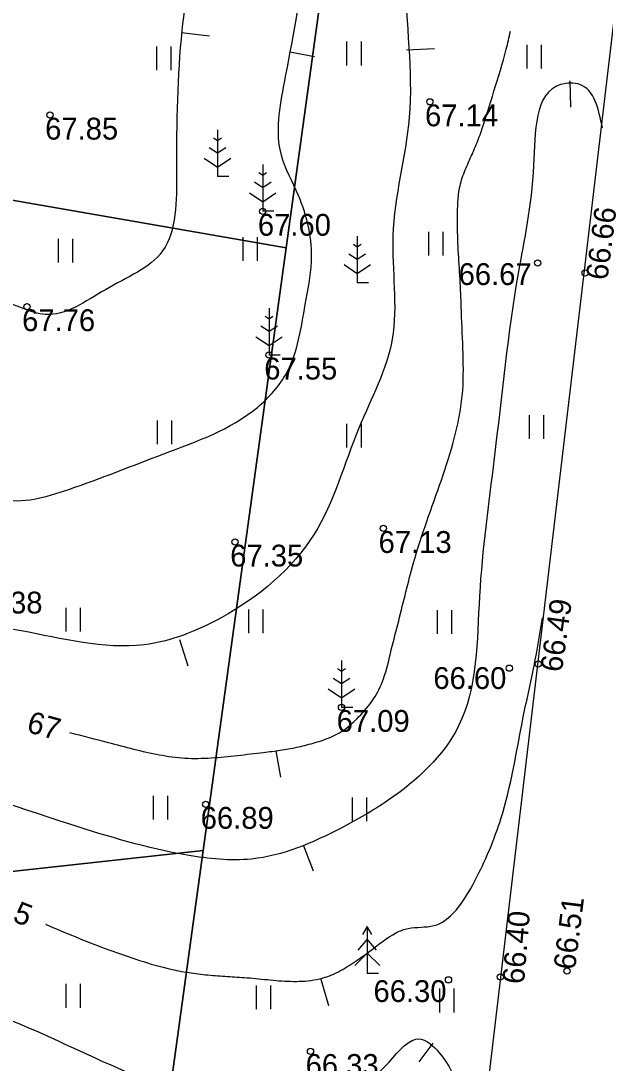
# Model space of a CAD drawing. Extents: x 642676 to 643174, y 6457928 to 6458389.
# Drawn here: x 642909.08 to 642927.83, y 6458091.78 to 6458125.22 of the extents above; entities that cross this region are included whole.
import ezdxf

# ---------------------------------------------------------------- set-up
doc = ezdxf.new("R2010")
doc.units = 0
for name, color, linetype in [('HALJASTUS', 7, 'Continuous'), ('HORISONTAAL', 7, 'Continuous'), ('KORGUS-EH2000', 7, 'Continuous'), ('PIIR', 7, 'Continuous'), ('PUU', 7, 'Continuous'), ('TEE', 7, 'Continuous')]:
    doc.layers.add(name, color=color, linetype=linetype)

msp = doc.modelspace()

# ---------------------------------------------------------------- linework, layer by layer
at = {"layer": 'HALJASTUS'}
for p, q in [((642919.535, 6458124.55), (642919.535, 6458123.79)), ((642919.995, 6458124.55), (642919.995, 6458123.79)), ((642913.43, 6458124.399), (642913.43, 6458123.639)), ((642913.89, 6458124.399), (642913.89, 6458123.639)), ((642925.314, 6458124.449), (642925.314, 6458123.689)), ((642925.774, 6458124.449), (642925.774, 6458123.689)), ((642910.278, 6458118.228), (642910.278, 6458117.468)), ((642910.738, 6458118.228), (642910.738, 6458117.468)), ((642916.207, 6458118.279), (642916.207, 6458117.519)), ((642916.667, 6458118.279), (642916.667, 6458117.519)), ((642922.162, 6458118.454), (642922.162, 6458117.694)), ((642922.622, 6458118.454), (642922.622, 6458117.694)), ((642925.389, 6458112.571), (642925.389, 6458111.811)), ((642925.849, 6458112.571), (642925.849, 6458111.811)), ((642913.455, 6458112.396), (642913.455, 6458111.636)), ((642913.915, 6458112.396), (642913.915, 6458111.636)), ((642919.535, 6458112.295), (642919.535, 6458111.535)), ((642919.995, 6458112.295), (642919.995, 6458111.535)), ((642910.528, 6458106.387), (642910.528, 6458105.627)), ((642910.988, 6458106.387), (642910.988, 6458105.627)), ((642916.382, 6458106.337), (642916.382, 6458105.577)), ((642916.842, 6458106.337), (642916.842, 6458105.577)), ((642922.437, 6458106.312), (642922.437, 6458105.552)), ((642922.897, 6458106.312), (642922.897, 6458105.552)), ((642913.33, 6458100.354), (642913.33, 6458099.594)), ((642913.79, 6458100.354), (642913.79, 6458099.594)), ((642919.71, 6458100.304), (642919.71, 6458099.544)), ((642920.17, 6458100.304), (642920.17, 6458099.544)), ((642910.528, 6458094.321), (642910.528, 6458093.561)), ((642910.988, 6458094.321), (642910.988, 6458093.561)), ((642916.632, 6458094.271), (642916.632, 6458093.511)), ((642917.092, 6458094.271), (642917.092, 6458093.511)), ((642922.512, 6458094.171), (642922.512, 6458093.411)), ((642922.972, 6458094.171), (642922.972, 6458093.411))]:
    msp.add_line(p, q, dxfattribs=at)
at = {"layer": 'HORISONTAAL'}
for p, q in [((642914.24, 6458124.842), (642915.133, 6458124.742)), ((642917.712, 6458124.221), (642918.506, 6458124.072)), ((642921.457, 6458124.283), (642922.35, 6458124.333)), ((642926.691, 6458123.291), (642926.715, 6458122.447)), ((642914.166, 6458105.373), (642914.439, 6458104.529)), ((642917.262, 6458101.798), (642917.415, 6458100.956)), ((642918.139, 6458098.785), (642918.456, 6458097.953)), ((642918.704, 6458094.479), (642918.952, 6458093.635)), ((642922.301, 6458092.419), (642921.854, 6458091.823))]:
    msp.add_line(p, q, dxfattribs=at)
for points in [[(642929.948, 6458140.902), (642927.488, 6458138.008), (642922.507, 6458136.634), (642921.689, 6458134.623), (642921.54, 6458131.645), (642921.391, 6458126.657), (642921.54, 6458122.116), (642921.019, 6458118.319), (642920.995, 6458115.006), (642919.928, 6458112.152), (642918.49, 6458108.752), (642915.513, 6458106.072), (642913.033, 6458105.204), (642909.09, 6458105.65), (642907.13, 6458106.047), (642904.129, 6458107.735), (642901.872, 6458110.539), (642900.483, 6458111.854), (642896.466, 6458116.346), (642894.184, 6458119.771), (642891.356, 6458123.568), (642889.868, 6458125.292), (642887.115, 6458126.558), (642884.759, 6458126.682), (642882.254, 6458126.409), (642876.128, 6458126.955), (642872.346, 6458127.486)], [(642914.769, 6458128.407), (642914.248, 6458124.908), (642914.075, 6458120.366), (642913.628, 6458117.835), (642911.793, 6458116.594), (642909.859, 6458115.8), (642909.189, 6458115.974), (642902.84, 6458120.391), (642899.739, 6458123.146), (642894.977, 6458128.06), (642894.283, 6458129.077), (642894.382, 6458129.846), (642895.027, 6458130.839), (642897.383, 6458131.807), (642902.393, 6458133.072), (642904.873, 6458133.345), (642910.603, 6458133.941), (642913.777, 6458133.817), (642914.819, 6458133.569), (642915.265, 6458132.303), (642914.819, 6458128.779)], [(642903.055, 6458115.225), (642905.163, 6458113.439), (642907.395, 6458110.436), (642908.412, 6458109.89), (642910.619, 6458110.188), (642913.67, 6458111.329), (642916.671, 6458112.818), (642917.613, 6458113.935), (642918.208, 6458116.119), (642918.407, 6458117.484), (642917.985, 6458119.618), (642917.44, 6458120.908), (642917.539, 6458123.241), (642918.159, 6458127.137), (642918.283, 6458128.899), (642918.357, 6458129.718), (642918.342, 6458130.37)], [(642910.644, 6458102.391), (642911.881, 6458102.068), (642913.521, 6458101.676), (642914.347, 6458101.567), (642915.186, 6458101.575), (642916.03, 6458101.653), (642916.869, 6458101.75), (642917.404, 6458101.818), (642917.932, 6458101.914), (642918.456, 6458102.045), (642918.977, 6458102.221), (642919.484, 6458102.499), (642919.92, 6458102.892), (642920.397, 6458103.464), (642920.713, 6458104.108), (642920.968, 6458105.037), (642921.204, 6458105.97), (642921.436, 6458106.902), (642921.681, 6458107.83), (642922.107, 6458109.161), (642922.576, 6458110.485), (642922.989, 6458111.821), (642923.142, 6458112.5), (642923.2, 6458112.844), (642923.243, 6458113.19), (642923.271, 6458114.542), (642923.218, 6458115.895), (642923.18, 6458116.82), (642923.123, 6458117.745), (642923.09, 6458118.669), (642923.094, 6458119.131), (642923.104, 6458119.362), (642923.119, 6458119.593), (642923.225, 6458120.118), (642923.418, 6458120.623), (642923.642, 6458121.122), (642923.838, 6458121.628), (642924.262, 6458122.963), (642924.657, 6458124.308), (642924.79, 6458124.882)], [(642927.741, 6458121.781), (642927.021, 6458123.171), (642926.401, 6458123.171), (642925.533, 6458120.59), (642925.037, 6458117.115), (642924.268, 6458111.184), (642923.797, 6458106.767), (642923.127, 6458102.598), (642920.871, 6458100.215), (642919.358, 6458099.322), (642916.481, 6458098.329), (642914.422, 6458098.454), (642910.652, 6458099.446), (642905.097, 6458101.134), (642899.119, 6458102.449), (642896.044, 6458104.236), (642893.638, 6458107.611), (642891.48, 6458110.316), (642889.397, 6458111.978), (642887.512, 6458112.276), (642884.362, 6458111.879), (642877.815, 6458109.422), (642876.426, 6458108.132), (642875.979, 6458107.512), (642875.88, 6458106.171), (642875.582, 6458101.01), (642875.508, 6458098.23), (642876.302, 6458094.533), (642877.988, 6458092.646), (642881.336, 6458091.753), (642881.758, 6458091.282), (642884.164, 6458086.616), (642885.726, 6458083.564), (642887.438, 6458079.99), (642888.008, 6458076.491), (642888.554, 6458074.605), (642888.851, 6458073.141), (642890.687, 6458072.396), (642890.86, 6458074.382), (642891.828, 6458075.201), (642892.869, 6458074.977), (642893.688, 6458073.389), (642892.472, 6458071.677), (642891.232, 6458070.684), (642890.216, 6458069.865), (642889.075, 6458068.674), (642888.504, 6458066.813), (642888.951, 6458064.554)], [(642909.868, 6458096.238), (642910.821, 6458095.839), (642911.785, 6458095.46), (642912.766, 6458095.117), (642913.769, 6458094.826), (642914.386, 6458094.699), (642915.006, 6458094.619), (642915.628, 6458094.568), (642916.249, 6458094.528), (642916.99, 6458094.46), (642917.736, 6458094.406), (642918.477, 6458094.45), (642918.842, 6458094.536), (642919.201, 6458094.677), (642919.742, 6458094.998), (642920.242, 6458095.347), (642921.135, 6458095.968), (642921.506, 6458096.105), (642921.921, 6458096.143), (642922.334, 6458096.193), (642922.525, 6458096.257), (642922.698, 6458096.365), (642923.33, 6458097.076), (642923.789, 6458097.903), (642924.483, 6458099.616), (642925.203, 6458102.892), (642925.55, 6458104.529), (642925.823, 6458106.068)], [(642922.284, 6458086.579), (642922.011, 6458082.286), (642921.615, 6458080.424), (642920.25, 6458076.081), (642919.184, 6458075.536), (642916.654, 6458075.039), (642912.463, 6458075.337), (642909.635, 6458074.965), (642904.7, 6458074.171), (642900.806, 6458074.493), (642898.152, 6458075.982), (642896.168, 6458077.521), (642894.556, 6458080.3), (642893.018, 6458083.551), (642892.497, 6458088.44), (642892.472, 6458091.815), (642891.654, 6458095.066), (642892.224, 6458096.084), (642894.754, 6458096.63), (642898.102, 6458095.165), (642901.872, 6458093.949), (642905.915, 6458093.9), (642913.628, 6458091.071), (642916.059, 6458090.5), (642918.762, 6458090.5), (642920.895, 6458091.815), (642921.887, 6458092.56), (642922.507, 6458092.113), (642922.235, 6458086.852)]]:
    msp.add_spline(points, degree=3, dxfattribs=at)
at = {"layer": 'KORGUS-EH2000'}
for centre in [(642922.205, 6458122.621), (642910.015, 6458122.195), (642916.842, 6458119.11), (642925.664, 6458117.448), (642927.187, 6458117.126), (642909.277, 6458116.05), (642917.046, 6458114.497), (642920.715, 6458108.935), (642915.953, 6458108.499), (642924.754, 6458104.453), (642925.681, 6458104.584), (642919.37, 6458103.195), (642915.007, 6458100.086), (642926.603, 6458094.736), (642922.803, 6458094.454), (642924.463, 6458094.546), (642918.374, 6458092.158)]:
    msp.add_circle(centre, 0.1, dxfattribs=at)
at = {"layer": 'PIIR'}
msp.add_lwpolyline([(642948.51, 6458227.63), (642937.15, 6458150.56), (642928.75, 6458072.47), (642911.08, 6458070.62), (642914.93, 6458098.6), (642917.59, 6458117.94), (642919.91, 6458134.79), (642924.66, 6458169.35), (642929.35, 6458203.42)], dxfattribs=at)
for points in [[(642675.97, 6458177.22), (642702.83, 6458172.54), (642729.66, 6458167.88), (642755.9, 6458163.32), (642816.23, 6458152.82), (642860.4, 6458145.14), (642876.07, 6458142.41), (642919.91, 6458134.79), (642917.59, 6458117.94), (642875.89, 6458125.19), (642830.18, 6458133.14), (642815.31, 6458135.73), (642787.2, 6458140.62), (642758.91, 6458145.54), (642732.74, 6458150.09), (642706.79, 6458154.6), (642678.64, 6458159.5)], [(642875.89, 6458125.19), (642917.59, 6458117.94), (642914.93, 6458098.6), (642876.21, 6458094.36), (642876.04, 6458110.5)], [(642876.21, 6458094.36), (642914.93, 6458098.6), (642911.08, 6458070.62), (642876.49, 6458066.88), (642876.27, 6458088.39)]]:
    msp.add_lwpolyline(points, close=True, dxfattribs=at)
at = {"layer": 'PUU'}
for p, q in [((642915.39, 6458121.721), (642915.39, 6458120.221)), ((642915.39, 6458120.971), (642915.123, 6458121.149)), ((642915.39, 6458121.371), (642915.266, 6458121.454)), ((642915.514, 6458121.454), (642915.39, 6458121.371)), ((642915.657, 6458121.149), (642915.39, 6458120.971)), ((642914.966, 6458120.81), (642915.39, 6458120.528)), ((642915.39, 6458120.528), (642915.814, 6458120.81)), ((642916.842, 6458120.61), (642916.842, 6458119.11)), ((642915.75, 6458120.221), (642915.39, 6458120.221)), ((642916.842, 6458120.26), (642916.718, 6458120.343)), ((642916.966, 6458120.343), (642916.842, 6458120.26)), ((642916.842, 6458119.86), (642916.575, 6458120.038)), ((642917.109, 6458120.038), (642916.842, 6458119.86)), ((642916.418, 6458119.699), (642916.842, 6458119.417)), ((642916.842, 6458119.417), (642917.266, 6458119.699)), ((642917.202, 6458119.11), (642916.842, 6458119.11)), ((642919.875, 6458118.309), (642919.875, 6458116.809)), ((642919.875, 6458117.959), (642919.751, 6458118.042)), ((642919.999, 6458118.042), (642919.875, 6458117.959)), ((642919.875, 6458117.559), (642919.608, 6458117.737)), ((642920.142, 6458117.737), (642919.875, 6458117.559)), ((642919.451, 6458117.398), (642919.875, 6458117.116)), ((642919.875, 6458117.116), (642920.299, 6458117.398)), ((642920.235, 6458116.809), (642919.875, 6458116.809)), ((642917.046, 6458115.997), (642917.046, 6458114.497)), ((642917.046, 6458115.647), (642916.922, 6458115.73)), ((642917.17, 6458115.73), (642917.046, 6458115.647)), ((642917.046, 6458115.247), (642916.779, 6458115.425)), ((642917.313, 6458115.425), (642917.046, 6458115.247)), ((642916.622, 6458115.086), (642917.046, 6458114.804)), ((642917.046, 6458114.804), (642917.47, 6458115.086)), ((642917.406, 6458114.497), (642917.046, 6458114.497)), ((642919.37, 6458104.345), (642919.246, 6458104.428)), ((642919.37, 6458104.695), (642919.37, 6458103.195)), ((642919.494, 6458104.428), (642919.37, 6458104.345)), ((642919.37, 6458103.945), (642919.103, 6458104.123)), ((642919.637, 6458104.123), (642919.37, 6458103.945)), ((642918.946, 6458103.784), (642919.37, 6458103.502)), ((642919.37, 6458103.502), (642919.794, 6458103.784)), ((642919.73, 6458103.195), (642919.37, 6458103.195)), ((642920.197, 6458096.161), (642920.047, 6458095.911)), ((642920.347, 6458095.911), (642920.197, 6458096.161)), ((642920.197, 6458096.161), (642920.197, 6458094.661)), ((642920.197, 6458095.761), (642919.897, 6458095.411)), ((642920.497, 6458095.411), (642920.197, 6458095.761)), ((642920.197, 6458095.311), (642919.797, 6458094.911)), ((642920.597, 6458094.911), (642920.197, 6458095.311)), ((642920.557, 6458094.661), (642920.197, 6458094.661))]:
    msp.add_line(p, q, dxfattribs=at)
at = {"layer": 'TEE'}
msp.add_lwpolyline([(642946.073, 6458245.405), (642939.403, 6458207.525), (642936.776, 6458191.979), (642932.348, 6458161.037), (642921.256, 6458067.332)], dxfattribs=at)

# ---------------------------------------------------------------- texts
at = {"layer": 'HORISONTAAL'}
for s, rotation, p in [('67', 344.3744, (642909.234, 6458102.415)), ('66.5', 338.6081, (642907.575, 6458096.815))]:
    msp.add_text(s, height=0.7, rotation=rotation, dxfattribs=at).set_placement(p)
at = {"layer": 'KORGUS-EH2000'}
for s, p in [('67.14', (642922.05, 6458121.835)), ('67.85', (642909.86, 6458121.409)), ('67.60', (642916.687, 6458118.324)), ('66.67', (642923.128, 6458116.743)), ('67.76', (642909.122, 6458115.264)), ('67.55', (642916.891, 6458113.711)), ('67.13', (642920.56, 6458108.149)), ('67.35', (642915.798, 6458107.713)), ('67.38', (642907.433, 6458106.206)), ('66.60', (642922.317, 6458103.785)), ('67.09', (642919.215, 6458102.409)), ('66.89', (642914.852, 6458099.3)), ('66.30', (642920.396, 6458093.743)), ('66.33', (642918.219, 6458091.372))]:
    msp.add_text(s, height=0.7, dxfattribs=at).set_placement(p)
for s, rotation, p in [('66.66', 82.7673, (642927.901, 6458116.878)), ('66.49', 81.8746, (642926.436, 6458104.3)), ('66.51', 82.8792, (642926.863, 6458094.752)), ('66.40', 85.1821, (642925.224, 6458094.301))]:
    msp.add_text(s, height=0.7, rotation=rotation, dxfattribs=at).set_placement(p)

doc.saveas('drawing.dxf')
